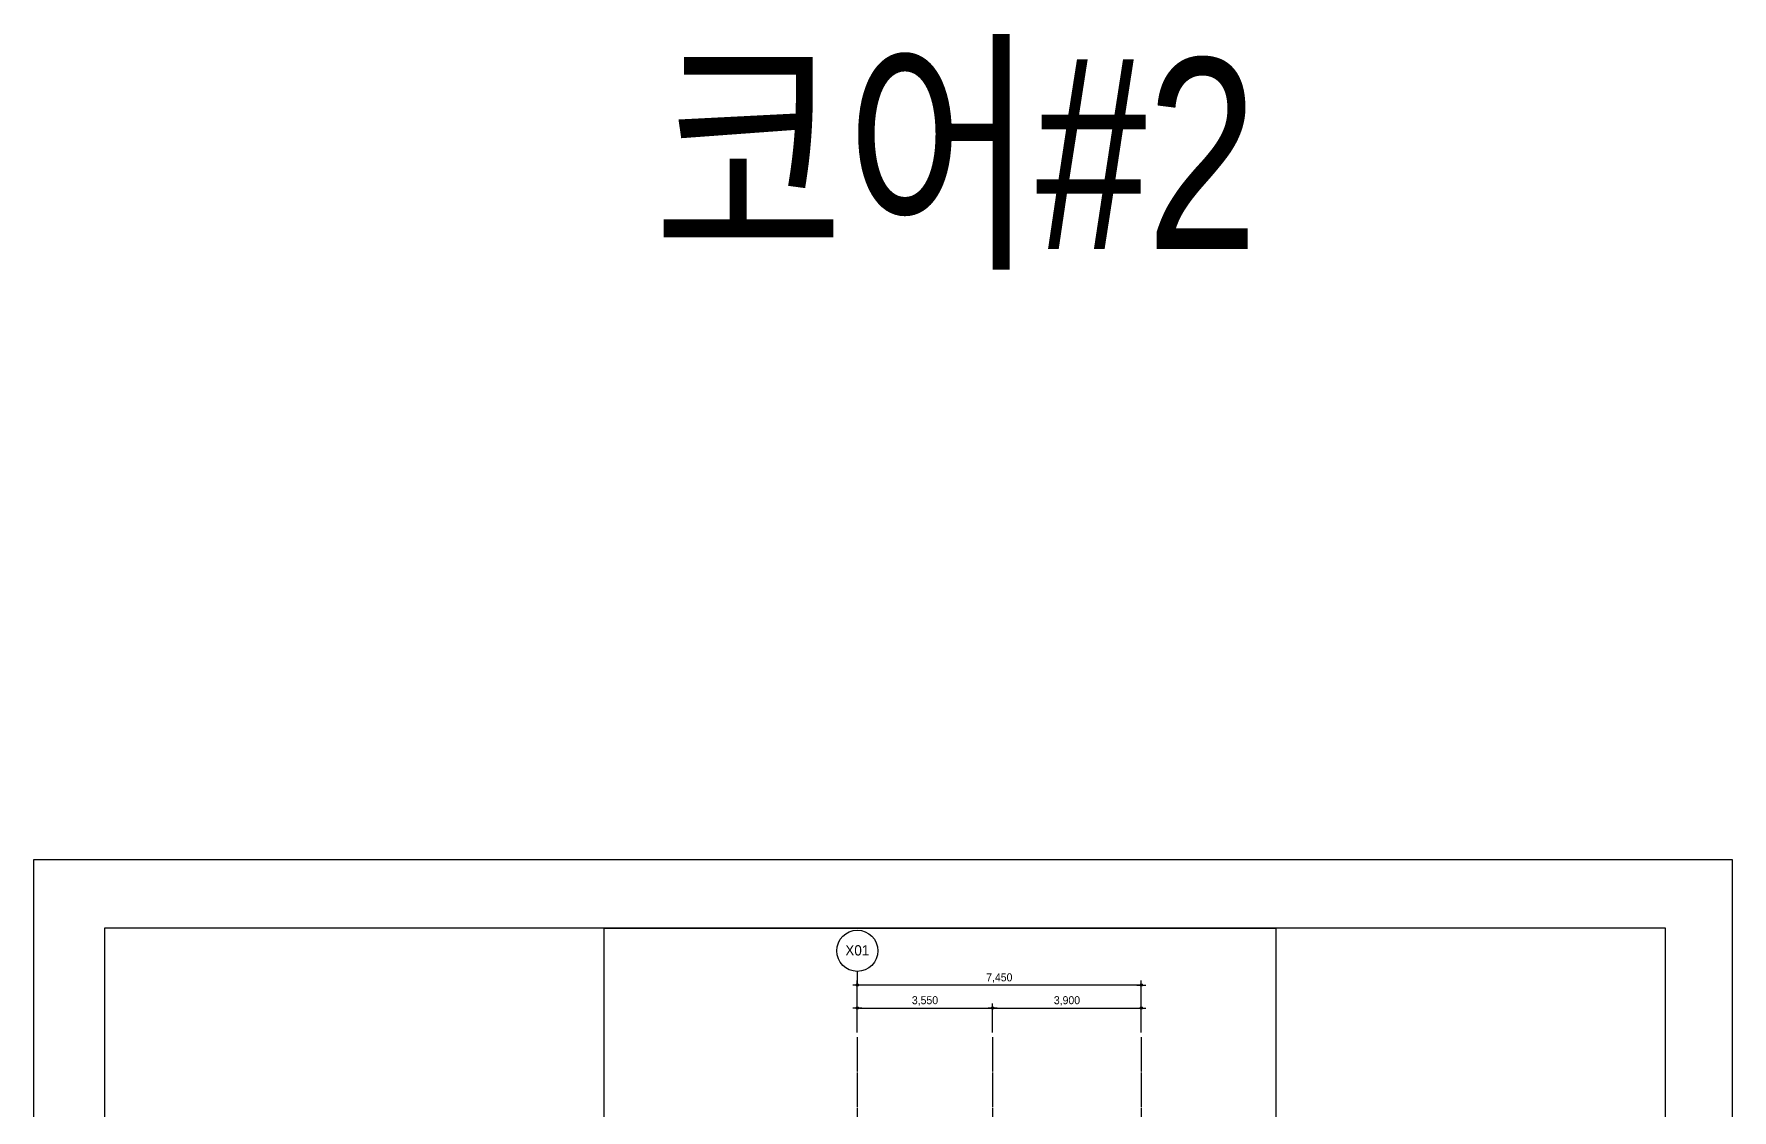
# Model space of a CAD drawing. Header units: millimetres. Extents: x 11948722 to 13111668, y -10771712 to -10232988.
# Drawn here: x 12051412 to 12095962, y -10530727 to -10502501 of the extents above; entities that cross this region are included whole.
import ezdxf
from ezdxf.enums import TextEntityAlignment as Align

# ---------------------------------------------------------------- set-up
doc = ezdxf.new("R2010")
doc.units = ezdxf.units.MM
doc.header["$LTSCALE"] = 150
doc.header["$MEASUREMENT"] = 0
doc.linetypes.add('CEN', pattern=[6.2, 6, -0.1, 0, -0.1])
doc.layers.get('0').update_dxf_attribs({"linetype": 'CONTINUOUS'})
doc.layers.get('Defpoints').update_dxf_attribs({"color": 117, "linetype": 'CONTINUOUS'})
for name, color, linetype in [('A-중심선', 10, 'CEN'), ('Xref-계단단면도$0$3 dim0', 7, 'CONTINUOUS'), ('Xref-계단단면도$0$SYM-2', 7, 'CONTINUOUS')]:
    doc.layers.add(name, color=color, linetype=linetype)
doc.styles.add('Xref-계단단면도$0$나눔고딕 Se', font='')
doc.styles.add('Xref-계단단면도$0$돋움', font='')
doc.styles.add('돋움', font='')
doc.styles.get('Xref-계단단면도$0$나눔고딕 Se').set_extended_font_data('Dotum')
doc.styles.get('Xref-계단단면도$0$돋움').set_extended_font_data('Dotum')
doc.styles.get('돋움').set_extended_font_data('Dotum')
doc.dimstyles.new('Xref-계단단면도$0$A1-100', dxfattribs={"dimtxt": 3, "dimasz": 1, "dimexe": 2, "dimexo": 2, "dimgap": 1, "dimtad": 1, "dimdec": 0, "dimzin": 12, "dimdsep": 46, "dimlunit": 6, "dimtxsty": 'Xref-계단단면도$0$나눔고딕 Se', "dimblk1": 'Xref-계단단면도$0$DIMDOT', "dimblk2": 'Xref-계단단면도$0$DIMDOT', "dimsah": 1, "dimcen": -1, "dimdle": 2, "dimclrd": 256, "dimclre": 256, "dimclrt": 3, "dimadec": 0, "dimazin": 0, "dimtfac": 1, "dimtdec": 0, "dimtix": 1, "dimtmove": 2, "dimatfit": 3, "dimldrblk": 'Xref-계단단면도$0$DIMDOT', "dimfxl": 1, "dimtvp": 1, "dimtolj": 1, "dimtzin": 12, "dimlwd": -1, "dimlwe": -1, "dimarcsym": 0})

# ---------------------------------------------------------------- blocks, each defined once
blk = doc.blocks.new('Xref-계단단면도$0$DIMDOT')
at = {"color": 0}
blk.add_line((-2, 0), (2, 0), dxfattribs=at)
for radius in [0.5, 0.25]:
    blk.add_circle((0, 0), radius, dxfattribs=at)
blk = doc.blocks.new('*D753')
at = {"layer": 'Defpoints', "color": 0, "transparency": 16777216}
for p in [(12073014, -10527451), (12080464, -10528240), (12073014, -10528813)]:
    blk.add_point(p, dxfattribs=at)
at = {"layer": 'Xref-계단단면도$0$3 dim0', "transparency": 16777216}
for p, q in [((12073014, -10528693), (12073014, -10527331)), ((12080404, -10527451), (12073074, -10527451)), ((12080464, -10528120), (12080464, -10527331))]:
    blk.add_line(p, q, dxfattribs=at)
at = {"layer": 'Xref-계단단면도$0$3 dim0', "transparency": 16777216, "xscale": 60, "yscale": 60, "zscale": 60, "rotation": 180}
blk.add_blockref('Xref-계단단면도$0$DIMDOT', (12073014, -10527451), dxfattribs=at)
at = {"layer": 'Xref-계단단면도$0$3 dim0', "transparency": 16777216, "xscale": 60, "yscale": 60, "zscale": 60}
blk.add_blockref('Xref-계단단면도$0$DIMDOT', (12080464, -10527451), dxfattribs=at)
at = {"layer": 'Xref-계단단면도$0$3 dim0', "color": 3, "transparency": 16777216, "insert": (12076739, -10527266), "char_height": 210, "attachment_point": 5, "style": 'Xref-계단단면도$0$나눔고딕 Se'}
blk.add_mtext('\\A1;7,450', dxfattribs=at)
blk = doc.blocks.new('*D754')
at = {"layer": 'Defpoints', "color": 0, "transparency": 16777216}
for p in [(12080464, -10528051), (12076564, -10528813), (12080464, -10528813)]:
    blk.add_point(p, dxfattribs=at)
at = {"layer": 'Xref-계단단면도$0$3 dim0', "transparency": 16777216}
for p, q in [((12076564, -10528693), (12076564, -10527931)), ((12076624, -10528051), (12080404, -10528051)), ((12080464, -10528693), (12080464, -10527931))]:
    blk.add_line(p, q, dxfattribs=at)
at = {"layer": 'Xref-계단단면도$0$3 dim0', "transparency": 16777216, "xscale": 60, "yscale": 60, "zscale": 60, "rotation": 180}
blk.add_blockref('Xref-계단단면도$0$DIMDOT', (12076564, -10528051), dxfattribs=at)
at = {"layer": 'Xref-계단단면도$0$3 dim0', "transparency": 16777216, "xscale": 60, "yscale": 60, "zscale": 60}
blk.add_blockref('Xref-계단단면도$0$DIMDOT', (12080464, -10528051), dxfattribs=at)
at = {"layer": 'Xref-계단단면도$0$3 dim0', "color": 3, "transparency": 16777216, "insert": (12078514, -10527866), "char_height": 210, "attachment_point": 5, "style": 'Xref-계단단면도$0$나눔고딕 Se'}
blk.add_mtext('\\A1;3,900', dxfattribs=at)
blk = doc.blocks.new('*D759')
at = {"layer": 'Defpoints', "color": 0, "transparency": 16777216}
for p in [(12076564, -10528051), (12073014, -10528813), (12076564, -10528813)]:
    blk.add_point(p, dxfattribs=at)
at = {"layer": 'Xref-계단단면도$0$3 dim0', "transparency": 16777216}
for p, q in [((12073014, -10528693), (12073014, -10527931)), ((12073074, -10528051), (12076504, -10528051)), ((12076564, -10528693), (12076564, -10527931))]:
    blk.add_line(p, q, dxfattribs=at)
at = {"layer": 'Xref-계단단면도$0$3 dim0', "transparency": 16777216, "xscale": 60, "yscale": 60, "zscale": 60, "rotation": 180}
blk.add_blockref('Xref-계단단면도$0$DIMDOT', (12073014, -10528051), dxfattribs=at)
at = {"layer": 'Xref-계단단면도$0$3 dim0', "transparency": 16777216, "xscale": 60, "yscale": 60, "zscale": 60}
blk.add_blockref('Xref-계단단면도$0$DIMDOT', (12076564, -10528051), dxfattribs=at)
at = {"layer": 'Xref-계단단면도$0$3 dim0', "color": 3, "transparency": 16777216, "insert": (12074789, -10527866), "char_height": 210, "attachment_point": 5, "style": 'Xref-계단단면도$0$나눔고딕 Se'}
blk.add_mtext('\\A1;3,550', dxfattribs=at)

msp = doc.modelspace()

# ---------------------------------------------------------------- linework, layer by layer
at = {"layer": 'A-중심선'}
for p, q in [((12073013.6, -10528812.8), (12073013.6, -10580443.8)), ((12076563.6, -10528812.8), (12076563.6, -10580443.8)), ((12080463.6, -10528812.8), (12080463.6, -10576355.8))]:
    msp.add_line(p, q, dxfattribs=at)
at = {"layer": 'Defpoints', "ltscale": 1200}
for points in [[(12051412.5, -10524159.4), (12095962.5, -10524159.4), (12095962.5, -10587159.4), (12051412.5, -10587159.4)], [(12053265.5, -10580484.4), (12094215.5, -10580484.4), (12094215.5, -10525959.4), (12053265.5, -10525959.4)], [(12066368.4, -10525959.4), (12083994.3, -10525959.4), (12083994.3, -10580443.8), (12066368.4, -10580443.8)]]:
    msp.add_lwpolyline(points, close=True, dxfattribs=at)
at = {"layer": 'Xref-계단단면도$0$SYM-2'}
msp.add_line((12073013.6, -10527090.9), (12073013.6, -10527450.9), dxfattribs=at)
msp.add_circle((12073013.6, -10526550.9), 540, dxfattribs=at)

# ---------------------------------------------------------------- texts
at = {"layer": 'Defpoints', "ltscale": 3, "style": '돋움', "width": 0.8}
msp.add_text('코어#2', height=5000, dxfattribs=at).set_placement((12075586, -10505641.3), align=Align.MIDDLE_CENTER)
at = {"layer": 'Xref-계단단면도$0$SYM-2', "color": 3, "style": 'Xref-계단단면도$0$돋움'}
msp.add_text('X01', height=270, dxfattribs=at).set_placement((12073013.6, -10526538.4), align=Align.MIDDLE_CENTER)

# ---------------------------------------------------------------- dimensions: what is measured, and where the dimension line sits
at = {"layer": 'Xref-계단단면도$0$3 dim0'}
dim = msp.add_linear_dim(base=(12073013.6, -10527450.9), p1=(12080463.6, -10528239.7), p2=(12073013.6, -10528812.8), angle=180, dimstyle='Xref-계단단면도$0$A1-100', override={"dimscale": 60, "dimtxt": 3.5}, dxfattribs=at)
dim.commit()
dim.dimension.update_dxf_attribs({"geometry": '*D753', "text_midpoint": (12076738.6, -10527265.5), "dimtype": 160})
for base, p1, p2, picture, middle in [((12076563.6, -10528050.9), (12073013.6, -10528812.8), (12076563.6, -10528812.8), '*D759', (12074788.6, -10527865.5)), ((12080463.6, -10528050.9), (12076563.6, -10528812.8), (12080463.6, -10528812.8), '*D754', (12078513.6, -10527865.5))]:
    dim = msp.add_linear_dim(base=base, p1=p1, p2=p2, dimstyle='Xref-계단단면도$0$A1-100', override={"dimscale": 60, "dimtxt": 3.5}, dxfattribs=at)
    dim.commit()
    dim.dimension.update_dxf_attribs({"geometry": picture, "text_midpoint": middle})

doc.saveas('drawing.dxf')
